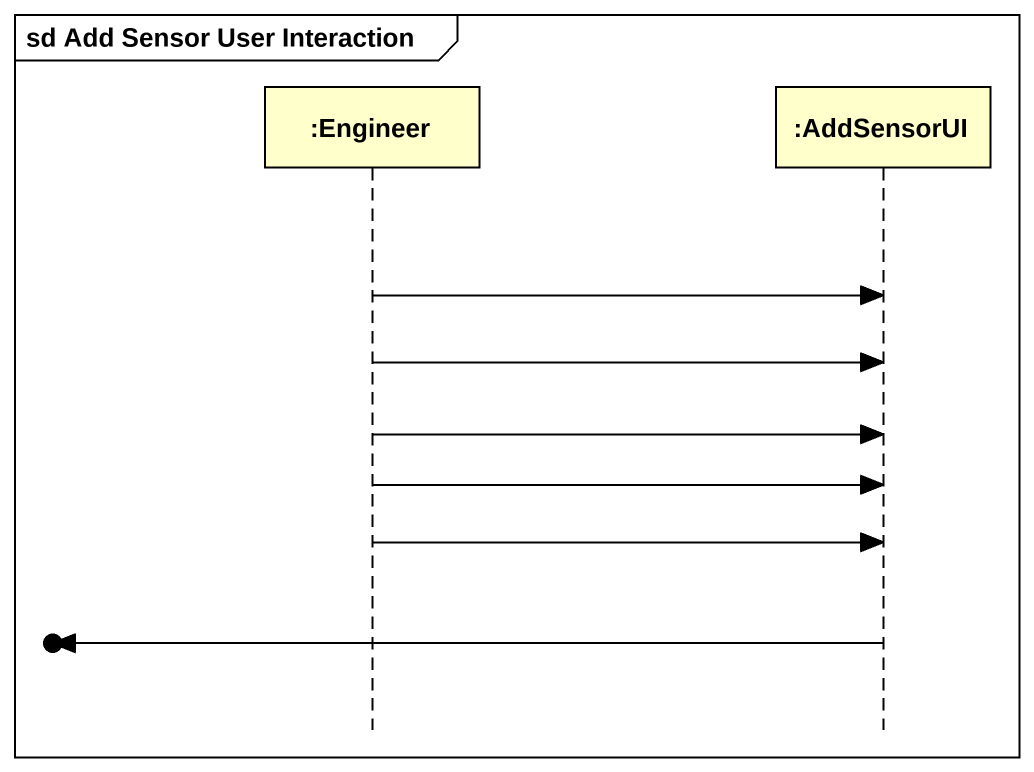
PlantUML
@startuml
mainframe sd Add Sensor User Interaction
hide footbox
participant ":Engineer" as Engineer
participant ":AddSensorUI" as AddSensorUI

Engineer -> AddSensorUI
Engineer -> AddSensorUI
Engineer -> AddSensorUI
Engineer -> AddSensorUI
Engineer -> AddSensorUI
[o<- AddSensorUI
@enduml
